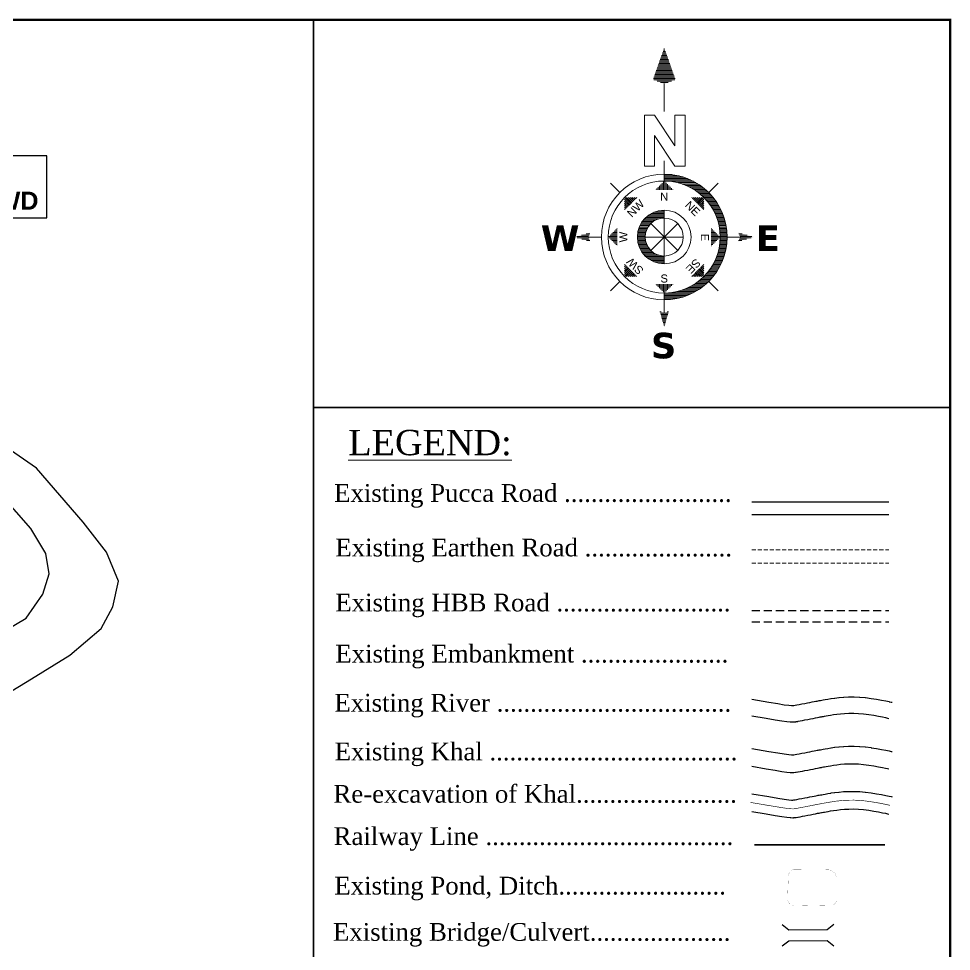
# Model space of a CAD drawing. Header units: millimetres. Extents: x 103 to 33028, y -150542 to -48.
# Drawn here: x 30663 to 31814, y -107713 to -106562 of the extents above; entities that cross this region are included whole.
import ezdxf
from ezdxf.enums import TextEntityAlignment as Align

# ---------------------------------------------------------------- set-up
doc = ezdxf.new("R2010")
doc.units = ezdxf.units.MM
doc.header["$MEASUREMENT"] = 0
for name, pattern in [('CENTERX2', [4, 2.5, -0.5, 0.5, -0.5]), ('DASHED2', [0.375, 0.25, -0.125]), ('HIDDENX2', [0.75, 0.5, -0.25])]:
    doc.linetypes.add(name, pattern=pattern)
for name, color, linetype in [('boundary', 7, 'Continuous'), ('Earthen Emb', 42, 'Continuous'), ('HBB_BFS Road', 7, 'DASHED2'), ('Khal', 4, 'Continuous'), ('RIVER', 150, 'Continuous'), ('TEXT', 5, 'Continuous')]:
    doc.layers.add(name, color=color, linetype=linetype)
for name, color, linetype, lineweight in [('Bridge or Culvert', 7, 'Continuous', 25), ('Earthan Road', 7, 'DASHED2', 9), ('line', 10, 'Continuous', 9), ('OUTLINE', 7, 'Continuous', 15), ('p2', 32, 'Continuous', 15), ('Pond or Ditch', 7, 'Continuous', 9), ('PUCCA ROAD', 1, 'Continuous', 30), ('Rail Line', 14, 'TRACKS', 35)]:
    doc.layers.add(name, color=color, linetype=linetype, lineweight=lineweight)
doc.styles.add('b', font='times.ttf')
doc.styles.add('LEG', font='romantic.ttf')
doc.styles.add('Romans', font='arial.ttf')
doc.styles.get("Standard").update_dxf_attribs({"font": 'arial.ttf'})
doc.styles.add('sum', font='arialbd.ttf')
doc.linetypes.add('TRACKS', pattern='A,0.15,[130,ltypeshp.shx,S=0.25,R=0,X=0,Y=0],0.15', length=0.3)
pattern_1 = [(360, (26.19663, 31.512), (2e-14, 0.2822134), [])]
pattern_2 = [(360, (26.19663, 27.11894), (2e-14, 0.2822134), [])]
pattern_3 = [(180, (26.19663, 27.11894), (2e-14, 0.2822134), [])]
pattern_4 = [(45, (26.19663, 27.11894), (-0.199555, 0.199555), [])]
pattern_5 = [(90, (26.19663, 27.11894), (-0.2822134, 2e-14), [])]
pattern_6 = [(135, (26.19663, 27.11894), (-0.199555, -0.199555), [])]
pattern_7 = [(180, (26.19663, 27.11894), (-2e-14, -0.2822134), [])]
pattern_8 = [(225, (26.19663, 27.11894), (0.199555, -0.199555), [])]
pattern_9 = [(270, (26.19663, 27.11894), (0.2822134, -2e-14), [])]
pattern_10 = [(315, (26.19663, 27.11894), (0.199555, 0.199555), [])]

# ---------------------------------------------------------------- blocks, each defined once
blk = doc.blocks.new('A$C5FE22593')
h = blk.add_hatch()
h.set_pattern_fill('_USER', color=11, scale=0.282213, style=0, pattern_type=0)
h.set_pattern_definition(pattern_1)
h.paths.add_polyline_path([(26.2, 66.79), (23.84, 60.2), (26.2, 59.26), (28.55, 60.2)])
h = blk.add_hatch()
h.set_pattern_fill('_USER', color=11, scale=0.282213, style=0, pattern_type=0)
h.set_pattern_definition(pattern_1)
h.paths.add_polyline_path([(26.2, 66.79), (23.84, 60.2), (26.2, 59.26), (28.55, 60.2)])
h = blk.add_hatch()
h.set_pattern_fill('_USER', color=11, scale=0.282213, style=0, pattern_type=0)
h.set_pattern_definition(pattern_1)
h.paths.add_polyline_path([(26.2, 66.79), (23.84, 60.2), (26.2, 59.26), (28.55, 60.2)])
h = blk.add_hatch()
h.set_pattern_fill('_USER', color=11, scale=0.282213, style=0, pattern_type=0)
h.set_pattern_definition(pattern_1)
h.paths.add_polyline_path([(26.2, 66.79), (23.84, 60.2), (26.2, 59.26), (28.55, 60.2)])
h = blk.add_hatch(color=11)
h.paths.add_polyline_path([(26.2, 15.36), (26.2, 13.92, 1), (26.2, 40.32), (26.2, 38.88, -1)])
h.paths.add_polyline_path([(26.2, 31.11), (26.2, 32.76, 1), (26.2, 21.47), (26.2, 23.13, -1)])
h = blk.add_hatch(color=11)
h.paths.add_polyline_path([(26.2, 15.36), (26.2, 13.92, 1), (26.2, 40.32), (26.2, 38.88, -1)])
h.paths.add_polyline_path([(26.2, 31.11), (26.2, 32.76, 1), (26.2, 21.47), (26.2, 23.13, -1)])
h = blk.add_hatch(color=11)
h.paths.add_polyline_path([(26.2, 15.36), (26.2, 13.92, 1), (26.2, 40.32), (26.2, 38.88, -1)])
h.paths.add_polyline_path([(26.2, 31.11), (26.2, 32.76, 1), (26.2, 21.47), (26.2, 23.13, -1)])
h = blk.add_hatch(color=11)
h.paths.add_polyline_path([(26.2, 15.36), (26.2, 13.92, 1), (26.2, 40.32), (26.2, 38.88, -1)])
h.paths.add_polyline_path([(26.2, 31.11), (26.2, 32.76, 1), (26.2, 21.47), (26.2, 23.13, -1)])
h = blk.add_hatch()
h.set_pattern_fill('_USER', color=11, scale=0.282213, style=0, pattern_type=0)
h.set_pattern_definition(pattern_2)
h.paths.add_polyline_path([(39.4, 27.12, 0.414214), (26.2, 40.32), (26.2, 38.88, -0.414214), (37.96, 27.12, -0.414214), (26.2, 15.36), (26.2, 13.92, 0.414214)])
h = blk.add_hatch()
h.set_pattern_fill('_USER', color=11, scale=0.282213, style=0, pattern_type=0)
h.set_pattern_definition(pattern_2)
h.paths.add_polyline_path([(39.4, 27.12, 0.414214), (26.2, 40.32), (26.2, 38.88, -0.414214), (37.96, 27.12, -0.414214), (26.2, 15.36), (26.2, 13.92, 0.414214)])
h = blk.add_hatch()
h.set_pattern_fill('_USER', color=11, scale=0.282213, style=0, pattern_type=0)
h.set_pattern_definition(pattern_2)
h.paths.add_polyline_path([(39.4, 27.12, 0.414214), (26.2, 40.32), (26.2, 38.88, -0.414214), (37.96, 27.12, -0.414214), (26.2, 15.36), (26.2, 13.92, 0.414214)])
h = blk.add_hatch()
h.set_pattern_fill('_USER', color=11, scale=0.282213, style=0, pattern_type=0)
h.set_pattern_definition(pattern_2)
h.paths.add_polyline_path([(39.4, 27.12, 0.414214), (26.2, 40.32), (26.2, 38.88, -0.414214), (37.96, 27.12, -0.414214), (26.2, 15.36), (26.2, 13.92, 0.414214)])
h = blk.add_hatch()
h.set_pattern_fill('_USER', color=11, scale=0.282213, angle=90, style=0, pattern_type=0)
h.set_pattern_definition(pattern_5)
h.paths.add_polyline_path([(28.08, 37), (26.2, 38.88), (24.32, 37)])
h = blk.add_hatch()
h.set_pattern_fill('_USER', color=11, scale=0.282213, angle=90, style=0, pattern_type=0)
h.set_pattern_definition(pattern_5)
h.paths.add_polyline_path([(28.08, 37), (26.2, 38.88), (24.32, 37)])
h = blk.add_hatch()
h.set_pattern_fill('_USER', color=11, scale=0.282213, angle=90, style=0, pattern_type=0)
h.set_pattern_definition(pattern_5)
h.paths.add_polyline_path([(28.08, 37), (26.2, 38.88), (24.32, 37)])
h = blk.add_hatch()
h.set_pattern_fill('_USER', color=11, scale=0.282213, angle=90, style=0, pattern_type=0)
h.set_pattern_definition(pattern_5)
h.paths.add_polyline_path([(28.08, 37), (26.2, 38.88), (24.32, 37)])
h = blk.add_hatch()
h.set_pattern_fill('_USER', color=11, scale=0.282213, angle=135, style=0, pattern_type=0)
h.set_pattern_definition(pattern_6)
h.paths.add_polyline_path([(20.54, 35.43), (17.88, 35.43), (17.88, 32.77)])
h = blk.add_hatch()
h.set_pattern_fill('_USER', color=11, scale=0.282213, angle=135, style=0, pattern_type=0)
h.set_pattern_definition(pattern_6)
h.paths.add_polyline_path([(20.54, 35.43), (17.88, 35.43), (17.88, 32.77)])
h = blk.add_hatch()
h.set_pattern_fill('_USER', color=11, scale=0.282213, angle=135, style=0, pattern_type=0)
h.set_pattern_definition(pattern_6)
h.paths.add_polyline_path([(20.54, 35.43), (17.88, 35.43), (17.88, 32.77)])
h = blk.add_hatch()
h.set_pattern_fill('_USER', color=11, scale=0.282213, angle=135, style=0, pattern_type=0)
h.set_pattern_definition(pattern_6)
h.paths.add_polyline_path([(20.54, 35.43), (17.88, 35.43), (17.88, 32.77)])
h = blk.add_hatch()
h.set_pattern_fill('_USER', color=11, scale=0.282213, angle=45, style=0, pattern_type=0)
h.set_pattern_definition(pattern_4)
h.paths.add_polyline_path([(34.51, 32.77), (34.51, 35.43), (31.85, 35.43)])
h = blk.add_hatch()
h.set_pattern_fill('_USER', color=11, scale=0.282213, angle=45, style=0, pattern_type=0)
h.set_pattern_definition(pattern_4)
h.paths.add_polyline_path([(34.51, 32.77), (34.51, 35.43), (31.85, 35.43)])
h = blk.add_hatch()
h.set_pattern_fill('_USER', color=11, scale=0.282213, angle=45, style=0, pattern_type=0)
h.set_pattern_definition(pattern_4)
h.paths.add_polyline_path([(34.51, 32.77), (34.51, 35.43), (31.85, 35.43)])
h = blk.add_hatch()
h.set_pattern_fill('_USER', color=11, scale=0.282213, angle=45, style=0, pattern_type=0)
h.set_pattern_definition(pattern_4)
h.paths.add_polyline_path([(34.51, 32.77), (34.51, 35.43), (31.85, 35.43)])
h = blk.add_hatch()
h.set_pattern_fill('_USER', color=11, scale=0.282213, style=0, pattern_type=0)
h.set_pattern_definition(pattern_2)
h.paths.add_polyline_path([(26.2, 31.11), (26.2, 32.76, 0.414214), (20.55, 27.12, 0.414214), (26.2, 21.47), (26.2, 23.13, -0.414214), (22.21, 27.12, -0.414214)])
h = blk.add_hatch()
h.set_pattern_fill('_USER', color=11, scale=0.282213, style=0, pattern_type=0)
h.set_pattern_definition(pattern_2)
h.paths.add_polyline_path([(26.2, 31.11), (26.2, 32.76, 0.414214), (20.55, 27.12, 0.414214), (26.2, 21.47), (26.2, 23.13, -0.414214), (22.21, 27.12, -0.414214)])
h = blk.add_hatch()
h.set_pattern_fill('_USER', color=11, scale=0.282213, style=0, pattern_type=0)
h.set_pattern_definition(pattern_2)
h.paths.add_polyline_path([(26.2, 31.11), (26.2, 32.76, 0.414214), (20.55, 27.12, 0.414214), (26.2, 21.47), (26.2, 23.13, -0.414214), (22.21, 27.12, -0.414214)])
h = blk.add_hatch()
h.set_pattern_fill('_USER', color=11, scale=0.282213, style=0, pattern_type=0)
h.set_pattern_definition(pattern_2)
h.paths.add_polyline_path([(26.2, 31.11), (26.2, 32.76, 0.414214), (20.55, 27.12, 0.414214), (26.2, 21.47), (26.2, 23.13, -0.414214), (22.21, 27.12, -0.414214)])
h = blk.add_hatch()
h.set_pattern_fill('_USER', color=11, scale=0.282213, style=0, pattern_type=0)
h.set_pattern_definition(pattern_3)
h.paths.add_polyline_path([(10.67, 26.18), (10.2, 27.12), (10.67, 28.06), (7.38, 27.12)])
h = blk.add_hatch()
h.set_pattern_fill('_USER', color=11, scale=0.282213, style=0, pattern_type=0)
h.set_pattern_definition(pattern_3)
h.paths.add_polyline_path([(10.67, 26.18), (10.2, 27.12), (10.67, 28.06), (7.38, 27.12)])
h = blk.add_hatch()
h.set_pattern_fill('_USER', color=11, scale=0.282213, style=0, pattern_type=0)
h.set_pattern_definition(pattern_3)
h.paths.add_polyline_path([(10.67, 26.18), (10.2, 27.12), (10.67, 28.06), (7.38, 27.12)])
h = blk.add_hatch()
h.set_pattern_fill('_USER', color=11, scale=0.282213, style=0, pattern_type=0)
h.set_pattern_definition(pattern_3)
h.paths.add_polyline_path([(10.67, 26.18), (10.2, 27.12), (10.67, 28.06), (7.38, 27.12)])
h = blk.add_hatch()
h.set_pattern_fill('_USER', color=11, scale=0.282213, angle=180, style=0, pattern_type=0)
h.set_pattern_definition(pattern_7)
h.paths.add_polyline_path([(16.32, 29), (14.44, 27.12), (16.32, 25.24)])
h = blk.add_hatch()
h.set_pattern_fill('_USER', color=11, scale=0.282213, angle=180, style=0, pattern_type=0)
h.set_pattern_definition(pattern_7)
h.paths.add_polyline_path([(16.32, 29), (14.44, 27.12), (16.32, 25.24)])
h = blk.add_hatch()
h.set_pattern_fill('_USER', color=11, scale=0.282213, angle=180, style=0, pattern_type=0)
h.set_pattern_definition(pattern_7)
h.paths.add_polyline_path([(16.32, 29), (14.44, 27.12), (16.32, 25.24)])
h = blk.add_hatch()
h.set_pattern_fill('_USER', color=11, scale=0.282213, angle=180, style=0, pattern_type=0)
h.set_pattern_definition(pattern_7)
h.paths.add_polyline_path([(16.32, 29), (14.44, 27.12), (16.32, 25.24)])
h = blk.add_hatch()
h.set_pattern_fill('_USER', color=11, scale=0.282213, style=0, pattern_type=0)
h.set_pattern_definition(pattern_2)
h.paths.add_polyline_path([(36.07, 29), (36.07, 25.24), (37.96, 27.12)])
h = blk.add_hatch()
h.set_pattern_fill('_USER', color=11, scale=0.282213, style=0, pattern_type=0)
h.set_pattern_definition(pattern_2)
h.paths.add_polyline_path([(36.07, 29), (36.07, 25.24), (37.96, 27.12)])
h = blk.add_hatch()
h.set_pattern_fill('_USER', color=11, scale=0.282213, style=0, pattern_type=0)
h.set_pattern_definition(pattern_2)
h.paths.add_polyline_path([(36.07, 29), (36.07, 25.24), (37.96, 27.12)])
h = blk.add_hatch()
h.set_pattern_fill('_USER', color=11, scale=0.282213, style=0, pattern_type=0)
h.set_pattern_definition(pattern_2)
h.paths.add_polyline_path([(36.07, 29), (36.07, 25.24), (37.96, 27.12)])
h = blk.add_hatch()
h.set_pattern_fill('_USER', color=11, scale=0.282213, style=0, pattern_type=0)
h.set_pattern_definition(pattern_2)
h.paths.add_polyline_path([(45.01, 27.12), (41.72, 28.06), (42.19, 27.12), (41.72, 26.18)])
h = blk.add_hatch()
h.set_pattern_fill('_USER', color=11, scale=0.282213, style=0, pattern_type=0)
h.set_pattern_definition(pattern_2)
h.paths.add_polyline_path([(45.01, 27.12), (41.72, 28.06), (42.19, 27.12), (41.72, 26.18)])
h = blk.add_hatch()
h.set_pattern_fill('_USER', color=11, scale=0.282213, style=0, pattern_type=0)
h.set_pattern_definition(pattern_2)
h.paths.add_polyline_path([(45.01, 27.12), (41.72, 28.06), (42.19, 27.12), (41.72, 26.18)])
h = blk.add_hatch()
h.set_pattern_fill('_USER', color=11, scale=0.282213, style=0, pattern_type=0)
h.set_pattern_definition(pattern_2)
h.paths.add_polyline_path([(45.01, 27.12), (41.72, 28.06), (42.19, 27.12), (41.72, 26.18)])
h = blk.add_hatch()
h.set_pattern_fill('_USER', color=11, scale=0.282213, angle=-135, style=0, pattern_type=0)
h.set_pattern_definition(pattern_8)
h.paths.add_polyline_path([(17.88, 21.46), (17.88, 18.8), (20.54, 18.8)])
h = blk.add_hatch()
h.set_pattern_fill('_USER', color=11, scale=0.282213, angle=-135, style=0, pattern_type=0)
h.set_pattern_definition(pattern_8)
h.paths.add_polyline_path([(17.88, 21.46), (17.88, 18.8), (20.54, 18.8)])
h = blk.add_hatch()
h.set_pattern_fill('_USER', color=11, scale=0.282213, angle=-135, style=0, pattern_type=0)
h.set_pattern_definition(pattern_8)
h.paths.add_polyline_path([(17.88, 21.46), (17.88, 18.8), (20.54, 18.8)])
h = blk.add_hatch()
h.set_pattern_fill('_USER', color=11, scale=0.282213, angle=-135, style=0, pattern_type=0)
h.set_pattern_definition(pattern_8)
h.paths.add_polyline_path([(17.88, 21.46), (17.88, 18.8), (20.54, 18.8)])
h = blk.add_hatch()
h.set_pattern_fill('_USER', color=11, scale=0.282213, angle=-45, style=0, pattern_type=0)
h.set_pattern_definition(pattern_10)
h.paths.add_polyline_path([(31.85, 18.8), (34.51, 18.8), (34.51, 21.46)])
h = blk.add_hatch()
h.set_pattern_fill('_USER', color=11, scale=0.282213, angle=-45, style=0, pattern_type=0)
h.set_pattern_definition(pattern_10)
h.paths.add_polyline_path([(31.85, 18.8), (34.51, 18.8), (34.51, 21.46)])
h = blk.add_hatch()
h.set_pattern_fill('_USER', color=11, scale=0.282213, angle=-45, style=0, pattern_type=0)
h.set_pattern_definition(pattern_10)
h.paths.add_polyline_path([(31.85, 18.8), (34.51, 18.8), (34.51, 21.46)])
h = blk.add_hatch()
h.set_pattern_fill('_USER', color=11, scale=0.282213, angle=-45, style=0, pattern_type=0)
h.set_pattern_definition(pattern_10)
h.paths.add_polyline_path([(31.85, 18.8), (34.51, 18.8), (34.51, 21.46)])
h = blk.add_hatch()
h.set_pattern_fill('_USER', color=11, scale=0.282213, angle=-90, style=0, pattern_type=0)
h.set_pattern_definition(pattern_9)
h.paths.add_polyline_path([(24.32, 17.24), (26.2, 15.36), (28.08, 17.24)])
h = blk.add_hatch()
h.set_pattern_fill('_USER', color=11, scale=0.282213, angle=-90, style=0, pattern_type=0)
h.set_pattern_definition(pattern_9)
h.paths.add_polyline_path([(24.32, 17.24), (26.2, 15.36), (28.08, 17.24)])
h = blk.add_hatch()
h.set_pattern_fill('_USER', color=11, scale=0.282213, angle=-90, style=0, pattern_type=0)
h.set_pattern_definition(pattern_9)
h.paths.add_polyline_path([(24.32, 17.24), (26.2, 15.36), (28.08, 17.24)])
h = blk.add_hatch()
h.set_pattern_fill('_USER', color=11, scale=0.282213, angle=-90, style=0, pattern_type=0)
h.set_pattern_definition(pattern_9)
h.paths.add_polyline_path([(24.32, 17.24), (26.2, 15.36), (28.08, 17.24)])
h = blk.add_hatch()
h.set_pattern_fill('_USER', color=11, scale=0.282213, style=0, pattern_type=0)
h.set_pattern_definition(pattern_2)
h.paths.add_polyline_path([(27.14, 11.6), (26.2, 11.13), (25.26, 11.6), (26.2, 8.3)])
h = blk.add_hatch()
h.set_pattern_fill('_USER', color=11, scale=0.282213, style=0, pattern_type=0)
h.set_pattern_definition(pattern_2)
h.paths.add_polyline_path([(27.14, 11.6), (26.2, 11.13), (25.26, 11.6), (26.2, 8.3)])
h = blk.add_hatch()
h.set_pattern_fill('_USER', color=11, scale=0.282213, style=0, pattern_type=0)
h.set_pattern_definition(pattern_2)
h.paths.add_polyline_path([(27.14, 11.6), (26.2, 11.13), (25.26, 11.6), (26.2, 8.3)])
h = blk.add_hatch()
h.set_pattern_fill('_USER', color=11, scale=0.282213, style=0, pattern_type=0)
h.set_pattern_definition(pattern_2)
h.paths.add_polyline_path([(27.14, 11.6), (26.2, 11.13), (25.26, 11.6), (26.2, 8.3)])
at = {"color": 11}
for p, q in [((26.2, 53.5), (26.2, 59.26)), ((26.2, 53.5), (26.2, 59.26)), ((26.2, 53.5), (26.2, 59.26)), ((26.2, 53.5), (26.2, 59.26)), ((26.2, 40.32), (26.2, 43.11)), ((26.2, 40.32), (26.2, 43.11)), ((26.2, 40.32), (26.2, 43.11)), ((26.2, 40.32), (26.2, 43.11)), ((26.2, 40.32), (26.2, 38.88)), ((26.2, 40.32), (26.2, 38.88)), ((26.2, 40.32), (26.2, 38.88)), ((26.2, 40.32), (26.2, 38.88)), ((16.86, 36.46), (14.89, 38.43)), ((16.86, 36.46), (14.89, 38.43)), ((16.86, 36.46), (14.89, 38.43)), ((16.86, 36.46), (14.89, 38.43)), ((35.53, 36.46), (37.5, 38.43)), ((35.53, 36.46), (37.5, 38.43)), ((35.53, 36.46), (37.5, 38.43)), ((35.53, 36.46), (37.5, 38.43)), ((26.2, 31.11), (26.2, 32.76)), ((26.2, 31.11), (26.2, 32.76)), ((26.2, 31.11), (26.2, 32.76)), ((26.2, 31.11), (26.2, 32.76)), ((23.37, 24.3), (29.02, 29.94)), ((29.02, 24.3), (23.37, 29.94)), ((29.02, 29.94), (23.37, 24.3)), ((23.37, 29.94), (29.02, 24.3)), ((23.37, 24.3), (29.02, 29.94)), ((29.02, 24.3), (23.37, 29.94)), ((29.02, 29.94), (23.37, 24.3)), ((23.37, 29.94), (29.02, 24.3)), ((23.37, 24.3), (29.02, 29.94)), ((29.02, 24.3), (23.37, 29.94)), ((29.02, 29.94), (23.37, 24.3)), ((23.37, 29.94), (29.02, 24.3)), ((23.37, 24.3), (29.02, 29.94)), ((29.02, 24.3), (23.37, 29.94)), ((29.02, 29.94), (23.37, 24.3)), ((23.37, 29.94), (29.02, 24.3)), ((26.2, 23.13), (26.2, 31.11)), ((26.2, 31.11), (26.2, 23.13)), ((26.2, 23.13), (26.2, 31.11)), ((26.2, 31.11), (26.2, 23.13)), ((26.2, 23.13), (26.2, 31.11)), ((26.2, 31.11), (26.2, 23.13)), ((26.2, 23.13), (26.2, 31.11)), ((26.2, 31.11), (26.2, 23.13)), ((12.99, 27.12), (10.2, 27.12)), ((12.99, 27.12), (10.2, 27.12)), ((12.99, 27.12), (10.2, 27.12)), ((12.99, 27.12), (10.2, 27.12)), ((22.21, 27.12), (30.19, 27.12)), ((30.19, 27.12), (22.21, 27.12)), ((22.21, 27.12), (30.19, 27.12)), ((30.19, 27.12), (22.21, 27.12)), ((22.21, 27.12), (30.19, 27.12)), ((30.19, 27.12), (22.21, 27.12)), ((22.21, 27.12), (30.19, 27.12)), ((30.19, 27.12), (22.21, 27.12)), ((39.4, 27.12), (42.19, 27.12)), ((39.4, 27.12), (42.19, 27.12)), ((39.4, 27.12), (42.19, 27.12)), ((39.4, 27.12), (42.19, 27.12)), ((26.2, 23.13), (26.2, 21.47)), ((26.2, 23.13), (26.2, 21.47)), ((26.2, 23.13), (26.2, 21.47)), ((26.2, 23.13), (26.2, 21.47)), ((16.86, 17.78), (14.89, 15.81)), ((16.86, 17.78), (14.89, 15.81)), ((16.86, 17.78), (14.89, 15.81)), ((16.86, 17.78), (14.89, 15.81)), ((35.53, 17.78), (37.5, 15.81)), ((35.53, 17.78), (37.5, 15.81)), ((35.53, 17.78), (37.5, 15.81)), ((35.53, 17.78), (37.5, 15.81)), ((26.2, 13.92), (26.2, 15.36)), ((26.2, 13.92), (26.2, 15.36)), ((26.2, 13.92), (26.2, 15.36)), ((26.2, 13.92), (26.2, 15.36)), ((26.2, 13.92), (26.2, 11.13)), ((26.2, 13.92), (26.2, 11.13)), ((26.2, 13.92), (26.2, 11.13)), ((26.2, 13.92), (26.2, 11.13))]:
    blk.add_line(p, q, dxfattribs=at)
at = {"color": 1}
for p, q in [((22.03, 52.68), (24.16, 52.68)), ((22.03, 42.01), (22.03, 52.68)), ((22.03, 52.68), (24.16, 52.68)), ((22.03, 42.01), (22.03, 52.68)), ((22.03, 52.68), (24.16, 52.68)), ((22.03, 42.01), (22.03, 52.68)), ((22.03, 52.68), (24.16, 52.68)), ((22.03, 42.01), (22.03, 52.68)), ((24.16, 52.68), (28.43, 46.28)), ((24.16, 52.68), (28.43, 46.28)), ((24.16, 52.68), (28.43, 46.28)), ((24.16, 52.68), (28.43, 46.28)), ((28.43, 52.68), (30.56, 52.68)), ((28.43, 46.28), (28.43, 52.68)), ((28.43, 52.68), (30.56, 52.68)), ((28.43, 46.28), (28.43, 52.68)), ((28.43, 52.68), (30.56, 52.68)), ((28.43, 46.28), (28.43, 52.68)), ((28.43, 52.68), (30.56, 52.68)), ((28.43, 46.28), (28.43, 52.68)), ((30.56, 52.68), (30.56, 42.01)), ((30.56, 52.68), (30.56, 42.01)), ((30.56, 52.68), (30.56, 42.01)), ((30.56, 52.68), (30.56, 42.01)), ((24.16, 48.41), (24.16, 42.01)), ((28.43, 42.01), (24.16, 48.41)), ((24.16, 48.41), (24.16, 42.01)), ((28.43, 42.01), (24.16, 48.41)), ((24.16, 48.41), (24.16, 42.01)), ((28.43, 42.01), (24.16, 48.41)), ((24.16, 48.41), (24.16, 42.01)), ((28.43, 42.01), (24.16, 48.41)), ((24.16, 42.01), (22.03, 42.01)), ((24.16, 42.01), (22.03, 42.01)), ((24.16, 42.01), (22.03, 42.01)), ((24.16, 42.01), (22.03, 42.01)), ((30.56, 42.01), (28.43, 42.01)), ((30.56, 42.01), (28.43, 42.01)), ((30.56, 42.01), (28.43, 42.01)), ((30.56, 42.01), (28.43, 42.01))]:
    blk.add_line(p, q, dxfattribs=at)
at = {"color": 11}
for radius in [13.2, 13.2, 13.2, 13.2, 11.76, 11.76, 11.76, 11.76, 5.64, 5.64, 5.64, 5.64, 3.99, 3.99, 3.99, 3.99]:
    blk.add_circle((26.2, 27.12), radius, dxfattribs=at)
for points in [[(26.2, 66.79), (23.84, 60.2), (26.2, 59.26)], [(26.2, 66.79), (23.84, 60.2), (26.2, 59.26)], [(26.2, 66.79), (23.84, 60.2), (26.2, 59.26)], [(26.2, 66.79), (23.84, 60.2), (26.2, 59.26)], [(26.2, 59.26), (28.55, 60.2), (26.2, 66.79)], [(26.2, 59.26), (28.55, 60.2), (26.2, 66.79)], [(26.2, 59.26), (28.55, 60.2), (26.2, 66.79)], [(26.2, 59.26), (28.55, 60.2), (26.2, 66.79)], [(26.2, 38.88), (28.08, 37), (24.32, 37)], [(26.2, 38.88), (28.08, 37), (24.32, 37)], [(26.2, 38.88), (28.08, 37), (24.32, 37)], [(26.2, 38.88), (28.08, 37), (24.32, 37)], [(17.88, 35.43), (20.54, 35.43), (17.88, 32.77)], [(17.88, 35.43), (20.54, 35.43), (17.88, 32.77)], [(17.88, 35.43), (20.54, 35.43), (17.88, 32.77)], [(17.88, 35.43), (20.54, 35.43), (17.88, 32.77)], [(34.51, 35.43), (34.51, 32.77), (31.85, 35.43)], [(34.51, 35.43), (34.51, 32.77), (31.85, 35.43)], [(34.51, 35.43), (34.51, 32.77), (31.85, 35.43)], [(34.51, 35.43), (34.51, 32.77), (31.85, 35.43)], [(7.38, 27.12), (10.67, 28.06), (10.2, 27.12)], [(7.38, 27.12), (10.67, 28.06), (10.2, 27.12)], [(7.38, 27.12), (10.67, 28.06), (10.2, 27.12)], [(7.38, 27.12), (10.67, 28.06), (10.2, 27.12)], [(14.44, 27.12), (16.32, 29), (16.32, 25.24)], [(14.44, 27.12), (16.32, 29), (16.32, 25.24)], [(14.44, 27.12), (16.32, 29), (16.32, 25.24)], [(14.44, 27.12), (16.32, 29), (16.32, 25.24)], [(37.96, 27.12), (36.07, 25.24), (36.07, 29)], [(37.96, 27.12), (36.07, 25.24), (36.07, 29)], [(37.96, 27.12), (36.07, 25.24), (36.07, 29)], [(37.96, 27.12), (36.07, 25.24), (36.07, 29)], [(41.72, 28.06), (42.19, 27.12), (45.01, 27.12)], [(41.72, 28.06), (42.19, 27.12), (45.01, 27.12)], [(41.72, 28.06), (42.19, 27.12), (45.01, 27.12)], [(41.72, 28.06), (42.19, 27.12), (45.01, 27.12)], [(10.67, 26.18), (10.2, 27.12), (7.38, 27.12)], [(10.67, 26.18), (10.2, 27.12), (7.38, 27.12)], [(10.67, 26.18), (10.2, 27.12), (7.38, 27.12)], [(10.67, 26.18), (10.2, 27.12), (7.38, 27.12)], [(45.01, 27.12), (41.72, 26.18), (42.19, 27.12)], [(45.01, 27.12), (41.72, 26.18), (42.19, 27.12)], [(45.01, 27.12), (41.72, 26.18), (42.19, 27.12)], [(45.01, 27.12), (41.72, 26.18), (42.19, 27.12)], [(17.88, 18.8), (17.88, 21.46), (20.54, 18.8)], [(17.88, 18.8), (17.88, 21.46), (20.54, 18.8)], [(17.88, 18.8), (17.88, 21.46), (20.54, 18.8)], [(17.88, 18.8), (17.88, 21.46), (20.54, 18.8)], [(34.51, 18.8), (31.85, 18.8), (34.51, 21.46)], [(34.51, 18.8), (31.85, 18.8), (34.51, 21.46)], [(34.51, 18.8), (31.85, 18.8), (34.51, 21.46)], [(34.51, 18.8), (31.85, 18.8), (34.51, 21.46)], [(26.2, 15.36), (24.32, 17.24), (28.08, 17.24)], [(26.2, 15.36), (24.32, 17.24), (28.08, 17.24)], [(26.2, 15.36), (24.32, 17.24), (28.08, 17.24)], [(26.2, 15.36), (24.32, 17.24), (28.08, 17.24)], [(26.2, 8.3), (25.26, 11.6), (26.2, 11.13)], [(26.2, 8.3), (25.26, 11.6), (26.2, 11.13)], [(26.2, 8.3), (25.26, 11.6), (26.2, 11.13)], [(26.2, 8.3), (25.26, 11.6), (26.2, 11.13)], [(27.14, 11.6), (26.2, 11.13), (26.2, 8.3)], [(27.14, 11.6), (26.2, 11.13), (26.2, 8.3)], [(27.14, 11.6), (26.2, 11.13), (26.2, 8.3)], [(27.14, 11.6), (26.2, 11.13), (26.2, 8.3)]]:
    blk.add_solid(points, dxfattribs=at)
at = {"color": 11, "style": 'Romans'}
for s, p in [('N', (26.2, 34.74)), ('N', (26.2, 34.74)), ('N', (26.2, 34.74)), ('N', (26.2, 34.74)), ('S', (26.19, 17.56)), ('S', (26.19, 17.56)), ('S', (26.19, 17.56)), ('S', (26.19, 17.56))]:
    blk.add_text(s, height=1.69, dxfattribs=at).set_placement(p, align=Align.CENTER)
for s, height, rotation, p in [('NW', 1.693, 45, (20.81, 32.51)), ('NW', 1.693, 45, (20.81, 32.51)), ('NW', 1.693, 45, (20.81, 32.51)), ('NW', 1.693, 45, (20.81, 32.51)), ('NE', 1.693, 315, (31.57, 32.5)), ('NE', 1.693, 315, (31.57, 32.5)), ('NE', 1.693, 315, (31.57, 32.5)), ('NE', 1.693, 315, (31.57, 32.5)), ('W', 1.69, 90, (18.48, 27.11)), ('W', 1.69, 90, (18.48, 27.11)), ('W', 1.69, 90, (18.48, 27.11)), ('W', 1.69, 90, (18.48, 27.11)), ('E', 1.69, 270, (33.89, 27.05)), ('E', 1.69, 270, (33.89, 27.05)), ('E', 1.69, 270, (33.89, 27.05)), ('E', 1.69, 270, (33.89, 27.05)), ('SW', 1.693, 135, (20.67, 21.59)), ('SW', 1.693, 135, (20.67, 21.59)), ('SW', 1.693, 135, (20.67, 21.59)), ('SW', 1.693, 135, (20.67, 21.59)), ('SE', 1.693, 225, (31.7, 21.6)), ('SE', 1.693, 225, (31.7, 21.6)), ('SE', 1.693, 225, (31.7, 21.6)), ('SE', 1.693, 225, (31.7, 21.6))]:
    blk.add_text(s, height=height, rotation=rotation, dxfattribs=at).set_placement(p, align=Align.CENTER)
at = {"layer": 'p2', "color": 1, "char_height": 5.3676, "attachment_point": 5}
for s, insert in [('{\\fVerdana|b1|i0|c0|p34;W}', (4.33, 26.9)), ('{\\fVerdana|b1|i0|c0|p34;W}', (4.33, 26.9)), ('{\\fVerdana|b1|i0|c0|p34;W}', (4.33, 26.9)), ('{\\fVerdana|b1|i0|c0|p34;W}', (4.33, 26.9)), ('{\\fVerdana|b1|i0|c0|p34;E}', (47.97, 26.9)), ('{\\fVerdana|b1|i0|c0|p34;E}', (47.97, 26.9)), ('{\\fVerdana|b1|i0|c0|p34;E}', (47.97, 26.9)), ('{\\fVerdana|b1|i0|c0|p34;E}', (47.97, 26.9)), ('{\\fVerdana|b1|i0|c0|p34;S}', (26.07, 4.27)), ('{\\fVerdana|b1|i0|c0|p34;S}', (26.07, 4.27)), ('{\\fVerdana|b1|i0|c0|p34;S}', (26.07, 4.27)), ('{\\fVerdana|b1|i0|c0|p34;S}', (26.07, 4.27))]:
    blk.add_mtext(s, dxfattribs=dict(at, insert=insert))

msp = doc.modelspace()

# ---------------------------------------------------------------- linework, layer by layer
at = {"layer": 'boundary', "color": 0}
for points, const_width in [([(28651.7, -106563.5), (31812.6, -106563.5), (31812.6, -108816.6), (28651.7, -108816.6), (28651.7, -106563.5)], 2.89), ([(31026.9, -108337.4), (31026.9, -106563.5)], 2.1), ([(31026.9, -107042), (31812.6, -107042)], 2.22)]:
    msp.add_lwpolyline(points, dxfattribs=dict(at, const_width=const_width))
at = {"layer": 'Bridge or Culvert', "color": 7, "linetype": 'Continuous', "lineweight": 30}
for points in [[(31605.2, -107680), (31613.5, -107686.4), (31660.6, -107686.2), (31668.9, -107679.6)], [(31605.3, -107706.4), (31613.6, -107700), (31660.6, -107699.8), (31669, -107706.3)]]:
    msp.add_lwpolyline(points, dxfattribs=at)
at = {"layer": 'Earthan Road', "color": 7, "linetype": 'HIDDENX2', "ltscale": 10}
for points in [[(31567.6, -107217.5), (31736.9, -107217.5)], [(31567.6, -107234.1), (31736.8, -107234.1)]]:
    msp.add_lwpolyline(points, dxfattribs=at)
at = {"layer": 'Earthen Emb', "lineweight": 30}
for points in [[(31567.6, -107352.2, 0, 0, 0), (31736.8, -107352.2, 7.23, 7.23, 0)], [(31567.6, -107370, 0, 0, 0), (31736.8, -107370, 7.23, 7.23, 0)]]:
    msp.add_lwpolyline(points, format="xyseb", dxfattribs=at)
at = {"layer": 'HBB_BFS Road', "color": 1, "linetype": 'DASHED2', "lineweight": 25, "ltscale": 40, "flags": 128}
for points in [[(31567.6, -107292.3), (31736.9, -107292.3)], [(31567.6, -107306.4), (31736.8, -107306.4)]]:
    msp.add_lwpolyline(points, dxfattribs=at)
at = {"layer": 'Khal', "color": 4, "linetype": 'Continuous'}
for points in [[(30591.1, -107429.9), (30673.5, -107380), (30725.8, -107347.7), (30764.6, -107314.8), (30779.2, -107287.9), (30786.2, -107256.1), (30771.2, -107220.6), (30742.4, -107183.5), (30685, -107116.8), (30582.6, -107046.6)], [(30582.3, -107354.9), (30671.9, -107302.1), (30692.8, -107272.2), (30700.6, -107247.2), (30696.5, -107222.2), (30678, -107191.1), (30609.5, -107114)]]:
    msp.add_lwpolyline(points, dxfattribs=at)
for points in [[(31567.6, -107462.8), (31588.9, -107466.4), (31599.9, -107468.2), (31607.9, -107469.5), (31613.4, -107470.3), (31616.7, -107470.6), (31618.5, -107470.7), (31619.6, -107470.6), (31621.1, -107470.3), (31623.5, -107469.8), (31626.4, -107469.3), (31629.6, -107468.6), (31633, -107468), (31636.3, -107467.4), (31639.5, -107466.7), (31642.4, -107466.2), (31644.9, -107465.7), (31646.9, -107465.3), (31648.5, -107465, -0.000461), (31648.5, -107465), (31649.8, -107464.7, -0.000727), (31649.8, -107464.7), (31651.1, -107464.5, -0.000788), (31651.1, -107464.5), (31652.4, -107464.3, -0.0006), (31652.5, -107464.3), (31654, -107464, -0.00033), (31654, -107464), (31655.9, -107463.6), (31658.4, -107463.2, -0.000676), (31658.4, -107463.2), (31661.5, -107462.6, -0.003183), (31661.7, -107462.6), (31665.4, -107462, -0.005207), (31665.6, -107462), (31670, -107461.3, -0.006703), (31670.2, -107461.3), (31675.1, -107460.7, -0.007978), (31675.5, -107460.7), (31680.8, -107460.3, -0.009172), (31681.2, -107460.2), (31687, -107460, -0.010353), (31687.4, -107460), (31693.6, -107459.9, -0.01156), (31694.1, -107459.9), (31700.6, -107460.2, -0.011928), (31701, -107460.2), (31707.8, -107460.8, -0.009419), (31708.1, -107460.9), (31714.9, -107461.7, -0.007149), (31715.2, -107461.8), (31721.6, -107462.8, -0.0056), (31721.8, -107462.8), (31727.7, -107463.9, -0.004498), (31727.9, -107463.9), (31733, -107464.9, -0.003682), (31733.1, -107464.9), (31737.1, -107465.8, -0.003044), (31737.2, -107465.8), (31739.8, -107466.4, -0.002369), (31739.9, -107466.4), (31740.8, -107466.6)], [(31567.6, -107484.8), (31585.5, -107487.9, 0.000575), (31585.6, -107487.9), (31596.7, -107489.7, 0.001752), (31596.7, -107489.7), (31604.9, -107491, 0.00424), (31605, -107491), (31610.8, -107491.8, 0.009421), (31611.1, -107491.9), (31615.1, -107492.3, 0.018889), (31615.8, -107492.3), (31618.5, -107492.4, 0.028642), (31619.7, -107492.4), (31621.8, -107492.2, 0.022093), (31622.6, -107492.1), (31624.7, -107491.7, 0.00369), (31624.8, -107491.7), (31627.3, -107491.2), (31630.3, -107490.6), (31633.4, -107490), (31636.8, -107489.4), (31640.1, -107488.7), (31643.3, -107488.1), (31646.2, -107487.5), (31648.7, -107487), (31650.7, -107486.7), (31652.3, -107486.4), (31653.6, -107486.1), (31654.8, -107485.9), (31656.1, -107485.6), (31657.6, -107485.4), (31659.5, -107485), (31661.9, -107484.6), (31665, -107484), (31668.6, -107483.5), (31672.7, -107482.9), (31677.3, -107482.3), (31682.3, -107481.9), (31687.7, -107481.7), (31693.5, -107481.6), (31699.5, -107481.9), (31705.8, -107482.5), (31712.2, -107483.3), (31718.4, -107484.2), (31724.1, -107485.3), (31729, -107486.2), (31732.8, -107487.1), (31735.3, -107487.6), (31736.8, -107488)]]:
    msp.add_lwpolyline(points, format="xyb", dxfattribs=at)
at = {"layer": 'Khal', "color": 3, "lineweight": 25, "ltscale": 0.1}
for points in [[(31567.6, -107518.6), (31588.9, -107522.2), (31599.9, -107524), (31607.9, -107525.3), (31613.4, -107526.1), (31616.7, -107526.4), (31618.5, -107526.4), (31619.6, -107526.3), (31621.1, -107526.1), (31623.5, -107525.6), (31626.4, -107525), (31629.6, -107524.4), (31633, -107523.8), (31636.3, -107523.1), (31639.5, -107522.5), (31642.4, -107522), (31644.9, -107521.5), (31646.9, -107521.1), (31648.5, -107520.8, -0.000461), (31648.5, -107520.8), (31649.8, -107520.5, -0.000727), (31649.8, -107520.5), (31651.1, -107520.3, -0.000788), (31651.1, -107520.3), (31652.4, -107520, -0.0006), (31652.5, -107520), (31654, -107519.8, -0.00033), (31654, -107519.8), (31655.9, -107519.4), (31658.4, -107519, -0.000676), (31658.4, -107519), (31661.5, -107518.4, -0.003183), (31661.7, -107518.4), (31665.4, -107517.8, -0.005207), (31665.6, -107517.7), (31670, -107517.1, -0.006703), (31670.2, -107517.1), (31675.1, -107516.5, -0.007978), (31675.5, -107516.5), (31680.8, -107516, -0.009172), (31681.2, -107516), (31687, -107515.7, -0.010353), (31687.4, -107515.7), (31693.6, -107515.7, -0.01156), (31694.1, -107515.7), (31700.6, -107516, -0.011928), (31701, -107516), (31707.8, -107516.6, -0.009419), (31708.1, -107516.7), (31714.9, -107517.5, -0.007149), (31715.2, -107517.6), (31721.6, -107518.6, -0.0056), (31721.8, -107518.6), (31727.7, -107519.7, -0.004498), (31727.9, -107519.7), (31733, -107520.7, -0.003682), (31733.1, -107520.7), (31737.1, -107521.6, -0.003044), (31737.2, -107521.6), (31739.8, -107522.2, -0.002369), (31739.9, -107522.2), (31740.8, -107522.4)], [(31567.6, -107540.6), (31585.5, -107543.6, 0.000575), (31585.6, -107543.6), (31596.7, -107545.5, 0.001752), (31596.7, -107545.5), (31604.9, -107546.8, 0.00424), (31605, -107546.8), (31610.8, -107547.6, 0.009421), (31611.1, -107547.6), (31615.1, -107548.1, 0.018889), (31615.8, -107548.1), (31618.5, -107548.2, 0.028642), (31619.7, -107548.1), (31621.8, -107548, 0.022093), (31622.6, -107547.8), (31624.7, -107547.5, 0.00369), (31624.8, -107547.4), (31627.3, -107547), (31630.3, -107546.4), (31633.4, -107545.8), (31636.8, -107545.1), (31640.1, -107544.5), (31643.3, -107543.9), (31646.2, -107543.3), (31648.7, -107542.8), (31650.7, -107542.4), (31652.3, -107542.1), (31653.6, -107541.9), (31654.8, -107541.7), (31656.1, -107541.4), (31657.6, -107541.2), (31659.5, -107540.8), (31661.9, -107540.4), (31665, -107539.8), (31668.6, -107539.2), (31672.7, -107538.7), (31677.3, -107538.1), (31682.3, -107537.7), (31687.7, -107537.5), (31693.5, -107537.4), (31699.5, -107537.7), (31705.8, -107538.2), (31712.2, -107539.1), (31718.4, -107540), (31724.1, -107541), (31729, -107542), (31732.8, -107542.8), (31735.3, -107543.4), (31736.8, -107543.8)]]:
    msp.add_lwpolyline(points, format="xyb", dxfattribs=at)
at = {"layer": 'Khal', "color": 7, "linetype": 'CENTERX2', "lineweight": 30, "ltscale": 5, "const_width": 0.758}
msp.add_lwpolyline([(31565.8, -107529.3), (31587.1, -107532.9), (31598.2, -107534.7), (31606.3, -107536), (31612.1, -107536.8), (31616, -107537.2), (31618.8, -107537.3), (31621, -107537.1), (31623.1, -107536.7), (31625.6, -107536.2), (31628.5, -107535.7), (31631.7, -107535.1), (31635, -107534.4), (31638.3, -107533.8), (31641.5, -107533.2), (31644.4, -107532.6), (31646.9, -107532.1), (31648.9, -107531.7), (31650.5, -107531.4), (31651.8, -107531.2), (31653.1, -107530.9), (31654.4, -107530.7), (31655.9, -107530.4), (31657.8, -107530.1), (31660.3, -107529.6), (31663.4, -107529.1), (31667.2, -107528.5), (31671.5, -107527.8), (31676.4, -107527.3), (31681.7, -107526.8), (31687.5, -107526.6), (31693.6, -107526.5), (31700.1, -107526.8), (31706.8, -107527.4), (31713.5, -107528.3), (31719.9, -107529.3), (31725.8, -107530.3), (31730.8, -107531.3), (31734.8, -107532.2), (31737.4, -107532.7), (31738.3, -107533)], dxfattribs=at)
at = {"layer": 'Pond or Ditch', "color": 4, "const_width": 0.127}
msp.add_lwpolyline([(31619.2, -107612.1), (31661.8, -107612.5, -0.407338), (31672.2, -107622.9), (31672, -107650.4, -0.346244), (31667.7, -107655.9), (31620.8, -107656.8, -0.392601), (31611.9, -107648.8), (31612.9, -107620.2, -0.321685), (31619.2, -107612.1, -5.135448)], format="xyb", dxfattribs=at)
at = {"layer": 'PUCCA ROAD', "lineweight": 25}
for points in [[(31567.7, -107158.2), (31736.9, -107158.2)], [(31567.6, -107173.9), (31736.8, -107173.9)]]:
    msp.add_lwpolyline(points, dxfattribs=at)
at = {"layer": 'Rail Line', "color": 212, "ltscale": 10, "true_color": 0xc529d6}
msp.add_line((31570.9, -107581.8), (31731.9, -107581.8), dxfattribs=at)
at = {"layer": 'RIVER', "color": 4, "linetype": 'Continuous'}
for points in [[(31567.6, -107402), (31588.9, -107405.6), (31599.9, -107407.4), (31607.9, -107408.7), (31613.4, -107409.4), (31616.7, -107409.8), (31618.5, -107409.8), (31619.6, -107409.7), (31621.1, -107409.5), (31623.5, -107409), (31626.4, -107408.4), (31629.6, -107407.8), (31633, -107407.2), (31636.3, -107406.5), (31639.5, -107405.9), (31642.4, -107405.3), (31644.9, -107404.9), (31646.9, -107404.5), (31648.5, -107404.2, -0.000461), (31648.5, -107404.2), (31649.8, -107403.9, -0.000727), (31649.8, -107403.9), (31651.1, -107403.7, -0.000788), (31651.1, -107403.7), (31652.4, -107403.4, -0.0006), (31652.5, -107403.4), (31654, -107403.1, -0.00033), (31654, -107403.1), (31655.9, -107402.8), (31658.4, -107402.3, -0.000676), (31658.4, -107402.3), (31661.5, -107401.8, -0.003183), (31661.7, -107401.8), (31665.4, -107401.1, -0.005207), (31665.6, -107401.1), (31670, -107400.5, -0.006703), (31670.2, -107400.5), (31675.1, -107399.9, -0.007978), (31675.5, -107399.9), (31680.8, -107399.4, -0.009172), (31681.2, -107399.4), (31687, -107399.1, -0.010353), (31687.4, -107399.1), (31693.6, -107399.1, -0.01156), (31694.1, -107399.1), (31700.6, -107399.4, -0.011928), (31701, -107399.4), (31707.8, -107400, -0.009419), (31708.1, -107400), (31714.9, -107400.9, -0.007149), (31715.2, -107400.9), (31721.6, -107401.9, -0.0056), (31721.8, -107402), (31727.7, -107403, -0.004498), (31727.9, -107403.1), (31733, -107404.1, -0.003682), (31733.1, -107404.1), (31737.1, -107404.9, -0.003044), (31737.2, -107405), (31739.8, -107405.6, -0.002369), (31739.9, -107405.6), (31740.8, -107405.8)], [(31567.6, -107422.4), (31585.5, -107425.4, 0.000575), (31585.6, -107425.4), (31596.7, -107427.3, 0.001752), (31596.7, -107427.3), (31604.9, -107428.6, 0.00424), (31605, -107428.6), (31610.8, -107429.4, 0.009421), (31611.1, -107429.5), (31615.1, -107429.9, 0.018889), (31615.8, -107429.9), (31618.5, -107430, 0.028642), (31619.7, -107429.9), (31621.8, -107429.8, 0.022093), (31622.6, -107429.6), (31624.7, -107429.3, 0.00369), (31624.8, -107429.2), (31627.3, -107428.8), (31630.3, -107428.2), (31633.4, -107427.6), (31636.8, -107426.9), (31640.1, -107426.3), (31643.3, -107425.7), (31646.2, -107425.1), (31648.7, -107424.6), (31650.7, -107424.3), (31652.3, -107423.9), (31653.6, -107423.7), (31654.8, -107423.5), (31656.1, -107423.2), (31657.6, -107423), (31659.5, -107422.6), (31661.9, -107422.2), (31665, -107421.6), (31668.6, -107421), (31672.7, -107420.5), (31677.3, -107419.9), (31682.3, -107419.5), (31687.7, -107419.3), (31693.5, -107419.2), (31699.5, -107419.5), (31705.8, -107420), (31712.2, -107420.9), (31718.4, -107421.8), (31724.1, -107422.8), (31729, -107423.8), (31732.8, -107424.6), (31735.3, -107425.2), (31736.8, -107425.6)]]:
    msp.add_lwpolyline(points, format="xyb", dxfattribs=at)
at = {"layer": 'TEXT', "color": 7}
msp.add_lwpolyline([(30351.2, -106786.8), (30218.6, -106854.6), (30351.2, -106807.8), (30678.7, -106807.8), (30697.4, -106807.8), (30697.4, -106807.8), (30697.4, -106731.4), (30351.2, -106731.4)], close=True, dxfattribs=at)

# ---------------------------------------------------------------- block references
at = {"layer": 'line', "xscale": 5.876867516184575, "yscale": 5.876867516177299, "zscale": 5.876867516173427}
msp.add_blockref('A$C5FE22593', (31305.7, -106990.9), dxfattribs=at)

# ---------------------------------------------------------------- texts
at = {"layer": 'OUTLINE', "style": 'LEG'}
msp.add_text('%%ULEGEND:', height=31.22, dxfattribs=at).set_placement((31069.7, -107100.8))
at = {"layer": 'OUTLINE', "ltscale": 0.1, "style": 'b'}
msp.add_text('Railway Line .....................................', height=21.898, dxfattribs=at).set_placement((31051.6, -107581.9))
at = {"layer": 'OUTLINE', "ltscale": 0.1, "char_height": 21.898, "width": 1021.766, "attachment_point": 1, "style": 'b'}
for s, insert in [('Existing Pucca Road .........................', (31052.2, -107136.5)), ('Existing Earthen Road ......................', (31053.7, -107203.8)), ('Existing HBB Road ..........................', (31053.7, -107271.7)), ('Existing Embankment ......................', (31053.7, -107334.8)), (' Existing River ...................................', (31044.3, -107395.4)), ('Existing Khal .....................................', (31052.9, -107455.5)), ('Re-excavation of Khal........................', (31051.4, -107507.8)), (' Existing Pond, Ditch.........................', (31044.2, -107621.1)), (' Existing Bridge/Culvert.....................', (31042.5, -107678.2))]:
    msp.add_mtext(s, dxfattribs=dict(at, insert=insert))
at = {"layer": 'TEXT', "color": 7, "insert": (30356.9, -106773.5), "char_height": 22.228, "width": 430.289, "attachment_point": 1, "rotation": 359.6306, "style": 'sum'}
msp.add_mtext('Sill level=-2.329mPWD', dxfattribs=at)

doc.saveas('drawing.dxf')
